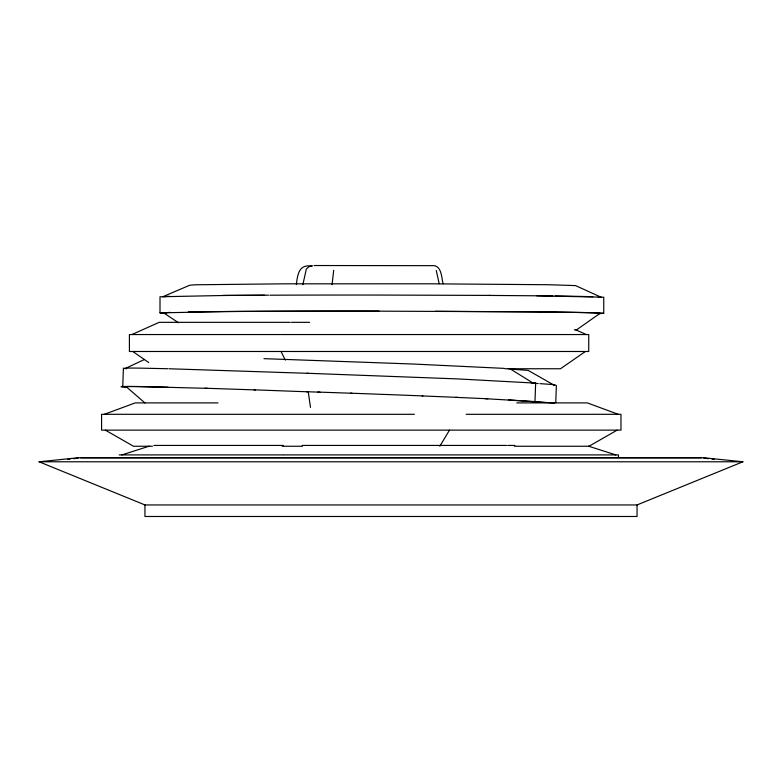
<?xml version="1.0" encoding="UTF-8"?>
<svg xmlns="http://www.w3.org/2000/svg" width="782" height="782" viewBox="0 0 782 782"><rect width="100%" height="100%" fill="white"/><g stroke="black" fill="none" stroke-linecap="round" stroke-linejoin="round"><path stroke-width="1.17" d="M164.406 313.23A211.727 1.896 0.1 0 1 159.997 312.859L160.017 296.769L224.903 295.469A225.509 2.023 0.1 0 1 264.59 295.225M598.054 313.729L603.733 313.318L603.753 297.219L536.745 295.772M122.745 386.494L123.409 368.039M554.585 403.16A274.199 2.444 2.2 0 0 540.049 402.095L533.686 401.733L534.976 401.586L535.641 383.131L458.115 378.928L307.082 373.258M555.748 402.671L556.373 385.36M332.047 284.687L333.709 270.289M302.859 284.668L306.339 269.037L308.665 266.897L312.184 265.675M296.388 284.687C297.512 274.003 299.232 263.827 312.067 266.193M439.807 446.248L449.513 430.129M435.466 311.285L534.086 311.881A208.579 1.877 0.1 0 1 600.087 313.318L576.774 329.711L574.379 329.887M585.395 351.489L560.499 368.752L504.937 368.752M617.164 430.129L589.012 446.248L514.517 446.248M126.049 368.136L144.572 359.427M131.894 334.549L159.157 322.34L290.22 322.34M637.047 504.947L742.9 461.781L703.321 457.705L78.679 457.705L39.1 461.781L144.953 504.947L637.047 504.947L637.047 516.482L144.953 516.482L144.953 504.947M104.368 414.304L135.198 402.896L217.992 402.896M121.894 454.909L149.254 446.151M67.672 459.386L70.028 459.112M73.557 458.692L78.268 458.125M80.634 457.841L701.366 457.841M534.35 383.278L535.641 383.131M169.45 296.27L162.705 296.769L189.791 285.205L195.725 284.775L284.052 283.827L430.08 283.807L548.436 284.726L575.552 285.596L601.065 297.219A209.41 1.877 0.1 0 0 598.201 296.925M159.997 312.859L225.578 311.568A224.463 2.014 0.1 0 1 378.908 311.158L536.726 311.862A211.727 1.896 0.1 0 1 603.733 313.318M178.452 322.731L163.643 312.868L170.359 312.37M597.859 313.474L600.097 313.318M314.09 265.528L431.84 265.665C441.644 264.482 441.527 277.512 443.052 283.798M188.296 311.91L222.958 311.539A228.442 2.053 0.1 0 1 379.006 311.128M222.978 295.449L268.47 295.185M291.432 322.34L309.564 322.34M280.269 334.549L129.411 334.549L129.411 351.489L588.738 351.489L588.738 334.549L280.836 334.549M516.765 402.896L587.331 402.896L618.161 414.304M414.352 414.304L101.582 414.304L101.582 430.129L620.967 430.129L620.967 414.304L466.14 414.304M153.839 445.427L283.387 445.427M302.184 445.427L506.57 445.427M507.753 445.427L514.859 445.427M152.451 446.248L133.507 446.248L105.355 430.129M282.116 446.248L302.487 446.248M119.206 454.909L283.182 454.909M283.798 454.909L618.464 454.909L618.464 457.294M39.1 461.781L742.9 461.781M490.343 295.41L378.957 295.058A225.509 2.023 0.1 0 0 269.819 295.205M488.916 295.43L534.8 295.782A209.41 1.877 0.1 0 1 552.786 295.977M167.915 368.723L140.174 368.136A271.198 2.414 2.2 0 0 126.518 368.723M137.016 386.494L207.308 388.341M168.022 387.217L140.389 386.64A270.122 2.405 2.2 0 0 126.792 387.217L144.944 402.955M169.108 368.762L308.44 373.337M306.417 391.723L319.936 392.173M263.964 358.664L413.492 364.041L504.185 368.381M205.001 388.224L255.558 389.925M317.824 392.065L351.851 393.248M254.082 389.837L308.255 391.821L310.474 407.393M350.61 393.17L386.689 394.529M386.445 394.49L422.886 395.927M422.124 395.927L457.45 397.393M455.75 397.354L487.782 398.771M485.29 398.703L534.976 401.586M511.448 369.202L528.133 370.385L553.255 384.676M531.662 383.18L538.231 383.542M508.74 399.885L536.687 401.977A270.122 2.405 2.2 0 1 545.357 402.554M508.261 368.752L510.294 368.938L532.982 383.024M703.732 458.125L708.443 458.692M711.972 459.112L714.328 459.386M588.435 446.151L615.796 454.909M575.366 329.662L586.275 334.549M132.774 351.489L148.707 362.535M281.031 351.489L285.332 360.121M436.248 270.425L439.171 283.719M166.498 313.152A208.579 1.877 0.1 0 1 163.643 312.868M555.171 296.007A209.41 1.877 0.1 0 1 592.864 296.71M539.893 383.649A271.198 2.414 2.2 0 1 553.724 385.252M126.342 387.383A274.199 2.444 2.2 0 1 137.036 386.494"/></g></svg>
